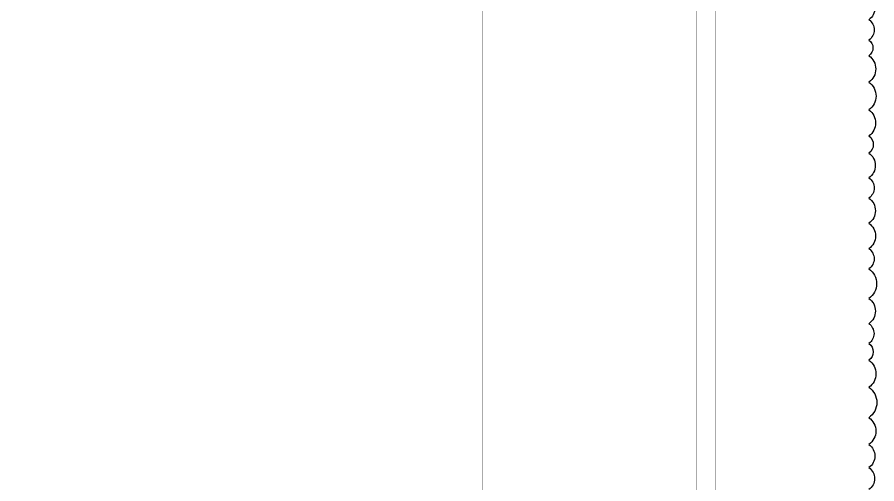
# Model space of a CAD drawing. Header units: millimetres. Extents: x 1112055 to 3390982, y -148532 to 766891.
# Drawn here: x 3123035 to 3145445, y 267275 to 279451 of the extents above; entities that cross this region are included whole.
import ezdxf

# ---------------------------------------------------------------- set-up
doc = ezdxf.new("R2010")
doc.units = ezdxf.units.MM
doc.layers.add('B TITLE BLOCK', color=250, linetype='Continuous', lineweight=0)

msp = doc.modelspace()

# ---------------------------------------------------------------- linework, layer by layer
at = {"color": 2, "lineweight": 30}
msp.add_lwpolyline([(3145238.2, 279985.7, -0.5205671), (3145238.2, 279384.1, -0.5205671), (3145238.2, 278854.9, -0.5205671), (3145238.2, 278443.9, -0.5205671), (3145238.2, 277753.8, -0.5205671), (3145238.2, 277030.3, -0.5205671), (3145238.2, 276351.7, -0.5205671), (3145238.2, 275905.3, -0.5205671), (3145238.2, 275259.4, -0.5205671), (3145238.2, 274729.2, -0.5205671), (3145238.2, 274073.3, -0.5205671), (3145238.2, 273410.1, -0.5205671), (3145238.2, 272884.5, -0.5205671), (3145238.2, 272110.5, -0.5205671), (3145238.2, 271453.2, -0.5205671), (3145238.2, 270938.2, -0.5205671), (3145238.2, 270497.6, -0.5205671), (3145238.2, 269795, -0.5205671), (3145238.2, 268999.9, -0.5205671), (3145238.2, 268302, -0.5205671), (3145238.2, 267698.1, -0.5205671), (3145238.2, 267123.8, -0.5205671)], format="xyb", dxfattribs=at)
at = {"layer": 'B TITLE BLOCK', "color": 1, "const_width": 10.8}
msp.add_lwpolyline([(3141237, 287822.8), (3141237, 247025.1), (3085170.7, 247025.1), (3085170.7, 287822.8)], close=True, dxfattribs=at)
at = {"layer": 'B TITLE BLOCK', "color": 250, "lineweight": 0}
for points, const_width in [([(3140756.3, 287342.2), (3140756.3, 247505.8), (3085651.3, 247505.8), (3085651.3, 287342.2)], 10.8), ([(3135156.9, 247505.8), (3140756.3, 247505.8), (3140756.3, 287342.2), (3135156.9, 287342.2)], 4.67)]:
    msp.add_lwpolyline(points, close=True, dxfattribs=dict(at, const_width=const_width))

doc.saveas('drawing.dxf')
